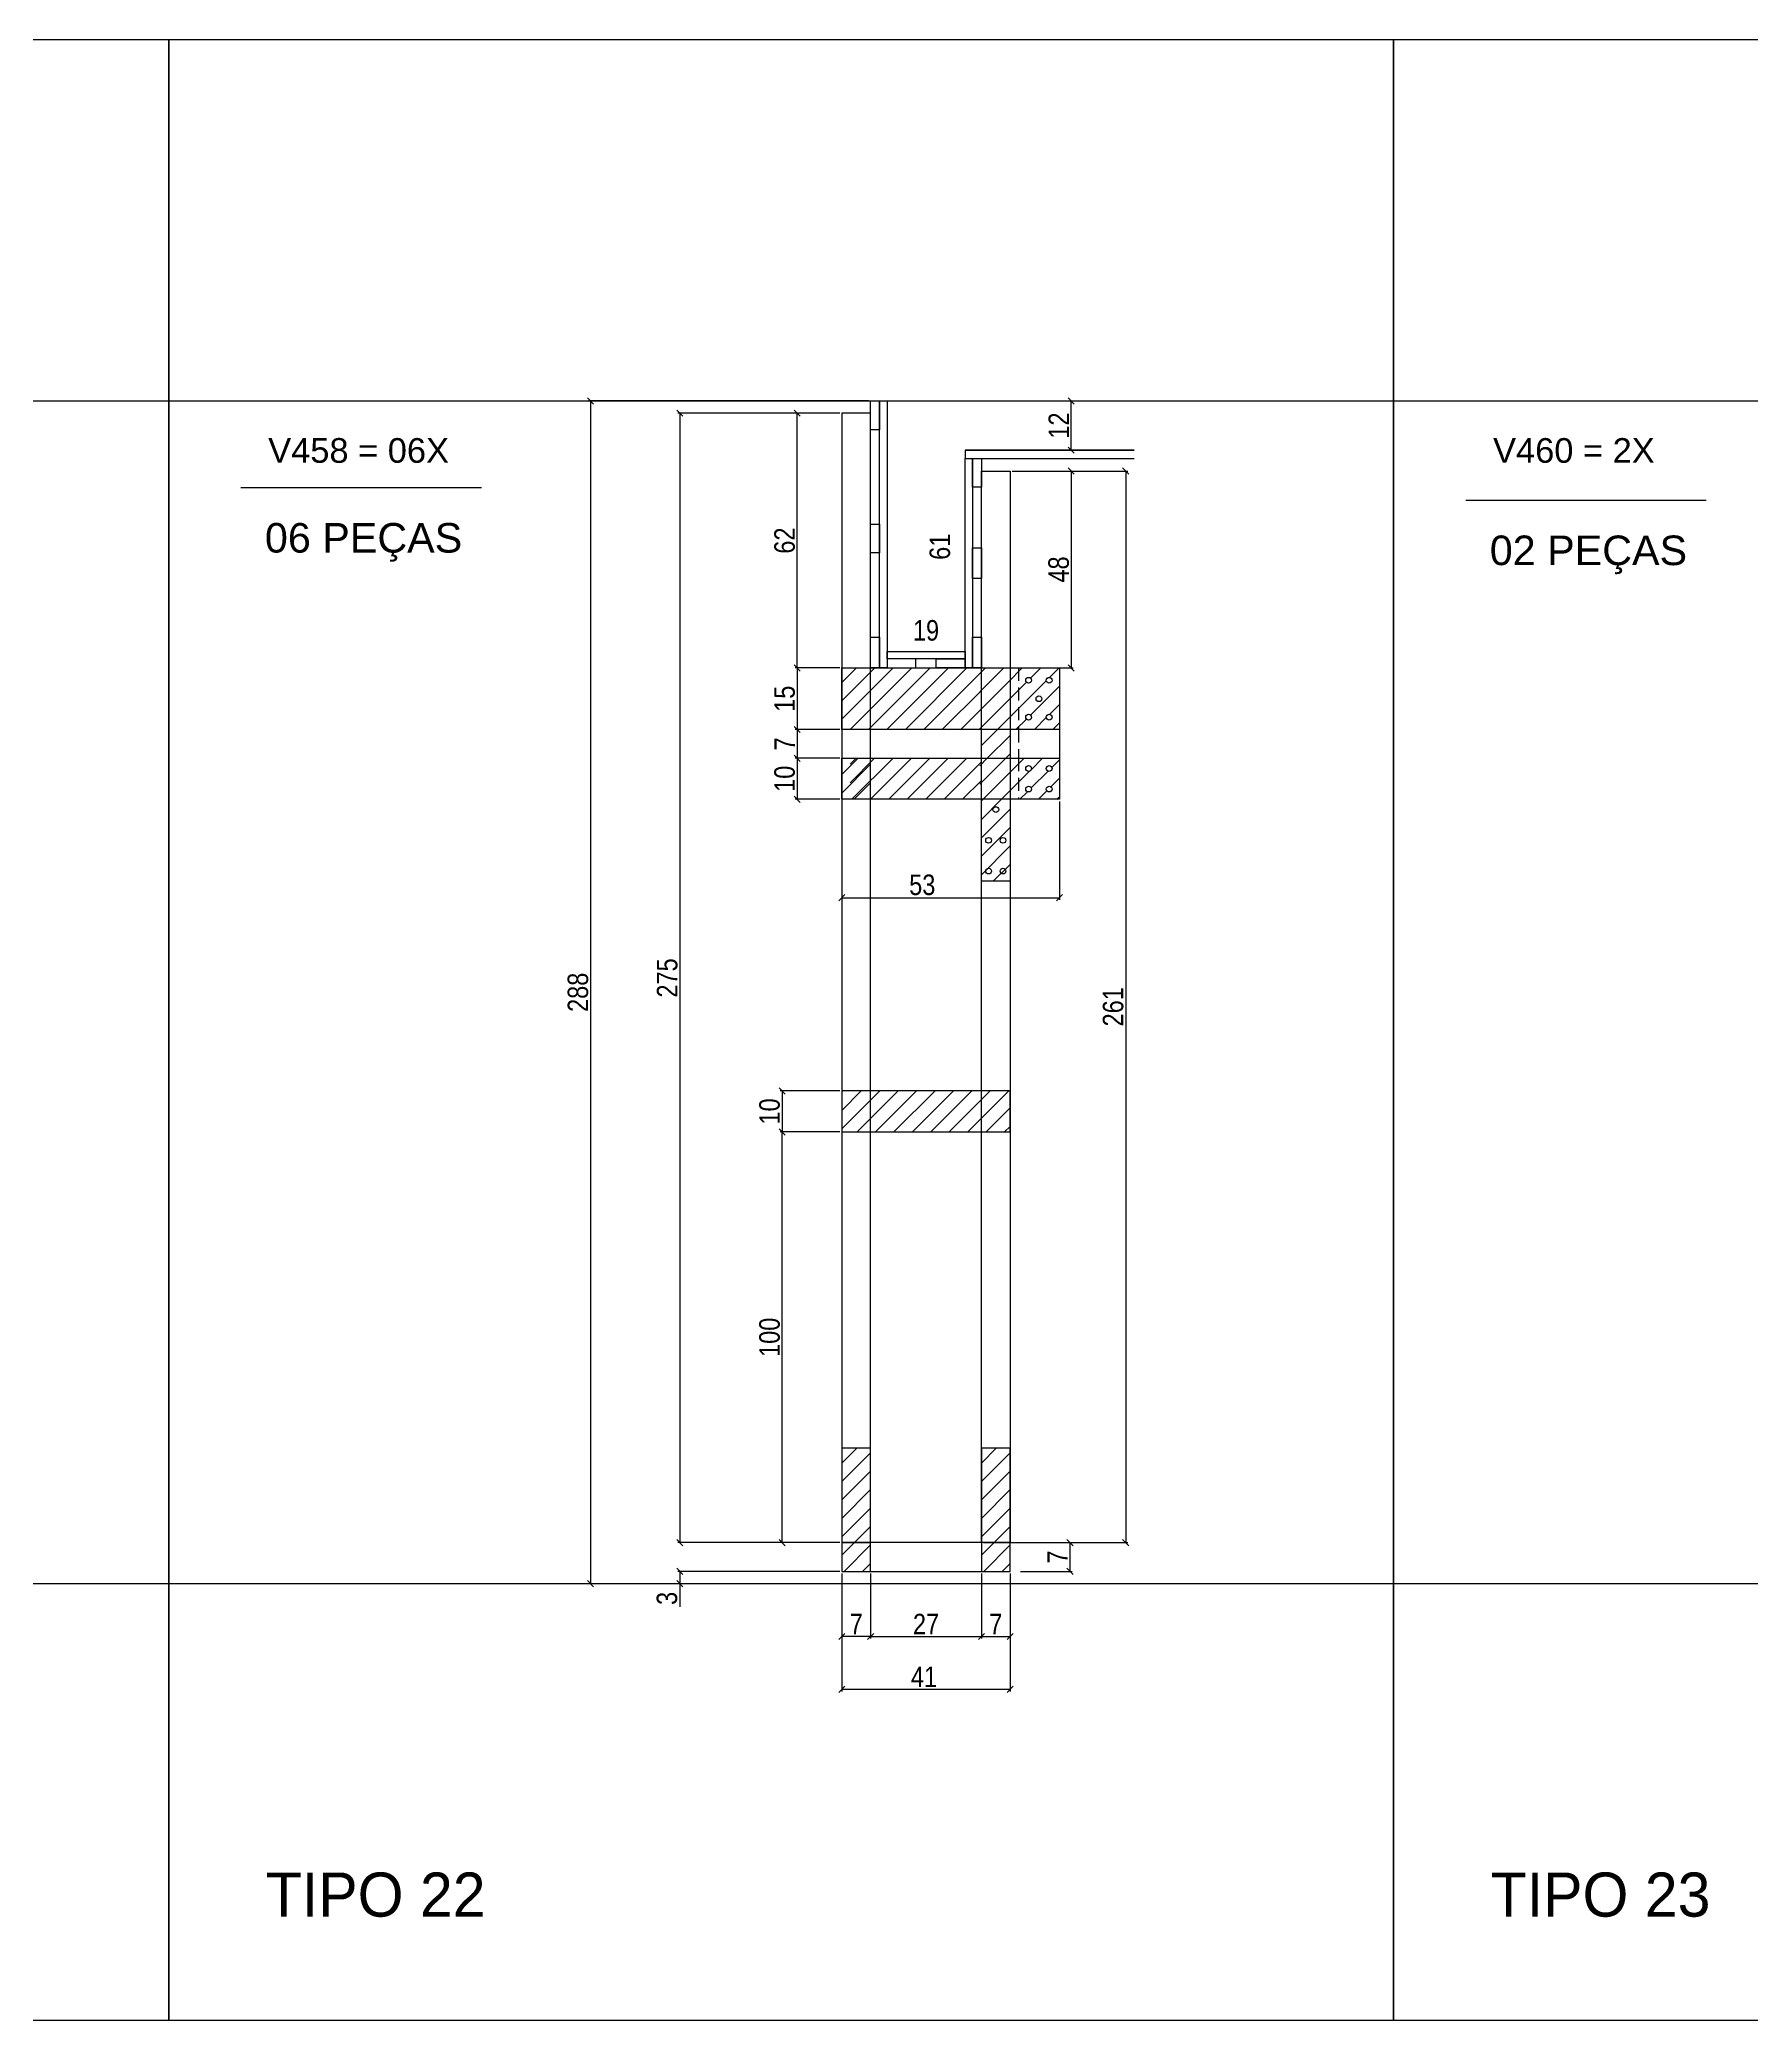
# Model space of a CAD drawing. Extents: x 17311 to 161354, y 153625 to 213544.
# Drawn here: x 20781 to 21615, y 206356 to 207320 of the extents above; entities that cross this region are included whole.
import ezdxf

# ---------------------------------------------------------------- set-up
doc = ezdxf.new("R2010")
doc.units = 0
doc.linetypes.add('DASHED2', pattern=[9.525, 6.35, -3.175])
doc.layers.get('0').update_dxf_attribs({"linetype": 'CONTINUOUS'})
doc.layers.get('DEFPOINTS').update_dxf_attribs({"linetype": 'CONTINUOUS'})
for name, color, linetype in [('8', 111, 'CONTINUOUS'), ('COTA', 241, 'CONTINUOUS'), ('detalhes', 4, 'CONTINUOUS'), ('HACHURA', 8, 'CONTINUOUS'), ('Painéis', 200, 'CONTINUOUS'), ('SARR_2.2x10', 60, 'CONTINUOUS'), ('SARR_7x7', 40, 'CONTINUOUS'), ('TIRAS REESCORAMENTO', 252, 'CONTINUOUS'), ('VIGAS', 3, 'CONTINUOUS')]:
    doc.layers.add(name, color=color, linetype=linetype)
doc.layers.add('resinado', color=7, linetype='CONTINUOUS', true_color=0xff6161)
doc.styles.add('COTA TECNICA 2X', font='techl___.ttf', dxfattribs={"height": 10})
doc.styles.add('R80-50', font='arial.ttf', dxfattribs={"height": 10})
doc.styles.add('ROMAS860', font='ROMAS860.SHX', dxfattribs={"height": 8.5})
doc.dimstyles.new('SECAO', dxfattribs={"dimscale": 0.333333, "dimtxt": 5, "dimasz": 9, "dimexe": 3, "dimexo": 3, "dimgap": 3, "dimtad": 1, "dimdec": 1, "dimlfac": 0.5, "dimzin": 12, "dimdsep": 46, "dimtxsty": 'COTA TECNICA 2X', "dimblk1": 'OBLIQUE', "dimblk2": 'OBLIQUE', "dimsah": 1, "dimcen": 0.9, "dimclrd": 4, "dimclre": 4, "dimclrt": 240, "dimadec": 1, "dimazin": 3, "dimtfac": 1, "dimtdec": 1, "dimtmove": 0, "dimatfit": 3, "dimfxl": 1, "dimtolj": 1, "dimtzin": 12, "dimarcsym": 0})
pattern_1 = [(45, (-4955.481, 9473.6196), (-4.49012806, 4.49012806), [])]

# ---------------------------------------------------------------- blocks, each defined once
blk = doc.blocks.new('_Oblique')
at = {"color": 0, "linetype": 'ByBlock', "lineweight": -2}
blk.add_line((-0.5, -0.5), (0.5, 0.5), dxfattribs=at)
blk = doc.blocks.new('*D3376')
at = {"layer": 'DEFPOINTS', "color": 0, "transparency": 16777216}
for p in [(21172.12, 207138.49), (21093.16, 206588.4), (21172.12, 206588.4)]:
    blk.add_point(p, dxfattribs=at)
at = {"layer": 'detalhes', "color": 4, "lineweight": -2, "transparency": 16777216}
for p, q in [((21171.12, 207138.49), (21092.16, 207138.49)), ((21093.16, 207138.49), (21093.16, 206588.4)), ((21171.12, 206588.4), (21092.16, 206588.4))]:
    blk.add_line(p, q, dxfattribs=at)
at = {"layer": 'detalhes', "color": 4, "lineweight": -2, "transparency": 16777216, "xscale": 3, "yscale": 3, "zscale": 3}
for p, rotation in [((21093.16, 207138.49), 90), ((21093.16, 206588.4), 270)]:
    blk.add_blockref('_Oblique', p, dxfattribs=dict(at, rotation=rotation))
at = {"layer": 'detalhes', "color": 240, "transparency": 16777216, "insert": (21087.05, 206863.44), "char_height": 10, "attachment_point": 5, "rotation": 90, "style": 'COTA TECNICA 2X'}
blk.add_mtext('\\A1;275', dxfattribs=at)
blk = doc.blocks.new('*D3377')
at = {"layer": 'DEFPOINTS', "color": 0, "transparency": 16777216}
for p in [(21172.12, 206574.4), (21254.12, 206574.4), (21254.12, 206516.94)]:
    blk.add_point(p, dxfattribs=at)
at = {"layer": 'detalhes', "color": 4, "lineweight": -2, "transparency": 16777216}
for p, q in [((21172.12, 206573.4), (21172.12, 206515.94)), ((21254.12, 206573.4), (21254.12, 206515.94)), ((21172.12, 206516.94), (21254.12, 206516.94))]:
    blk.add_line(p, q, dxfattribs=at)
at = {"layer": 'detalhes', "color": 4, "lineweight": -2, "transparency": 16777216, "xscale": 3, "yscale": 3, "zscale": 3, "rotation": 180}
blk.add_blockref('_Oblique', (21172.12, 206516.94), dxfattribs=at)
at = {"layer": 'detalhes', "color": 4, "lineweight": -2, "transparency": 16777216, "xscale": 3, "yscale": 3, "zscale": 3}
blk.add_blockref('_Oblique', (21254.12, 206516.94), dxfattribs=at)
at = {"layer": 'detalhes', "color": 240, "transparency": 16777216, "insert": (21212.12, 206523.01), "char_height": 10, "attachment_point": 5, "style": 'COTA TECNICA 2X'}
blk.add_mtext('\\A1;41', dxfattribs=at)
blk = doc.blocks.new('*D3378')
at = {"layer": 'DEFPOINTS', "color": 0, "transparency": 16777216}
for p in [(21186.12, 206574.4), (21240.12, 206574.4), (21240.12, 206542.66)]:
    blk.add_point(p, dxfattribs=at)
at = {"layer": 'detalhes', "color": 4, "lineweight": -2, "transparency": 16777216}
for p, q in [((21186.12, 206573.4), (21186.12, 206541.66)), ((21240.12, 206573.4), (21240.12, 206541.66)), ((21186.12, 206542.66), (21240.12, 206542.66))]:
    blk.add_line(p, q, dxfattribs=at)
at = {"layer": 'detalhes', "color": 4, "lineweight": -2, "transparency": 16777216, "xscale": 3, "yscale": 3, "zscale": 3, "rotation": 180}
blk.add_blockref('_Oblique', (21186.12, 206542.66), dxfattribs=at)
at = {"layer": 'detalhes', "color": 4, "lineweight": -2, "transparency": 16777216, "xscale": 3, "yscale": 3, "zscale": 3}
blk.add_blockref('_Oblique', (21240.12, 206542.66), dxfattribs=at)
at = {"layer": 'detalhes', "color": 240, "transparency": 16777216, "insert": (21213.12, 206548.73), "char_height": 10, "attachment_point": 5, "style": 'COTA TECNICA 2X'}
blk.add_mtext('\\A1;27', dxfattribs=at)
blk = doc.blocks.new('*D3379')
at = {"layer": 'DEFPOINTS', "color": 0, "transparency": 16777216}
for p in [(21240.12, 206542.66), (21254.12, 206542.66), (21254.12, 206542.66)]:
    blk.add_point(p, dxfattribs=at)
at = {"layer": 'detalhes', "color": 4, "lineweight": -2, "transparency": 16777216}
blk.add_line((21240.12, 206542.66), (21254.12, 206542.66), dxfattribs=at)
at = {"layer": 'detalhes', "color": 4, "lineweight": -2, "transparency": 16777216, "xscale": 3, "yscale": 3, "zscale": 3, "rotation": 180}
blk.add_blockref('_Oblique', (21240.12, 206542.66), dxfattribs=at)
at = {"layer": 'detalhes', "color": 4, "lineweight": -2, "transparency": 16777216, "xscale": 3, "yscale": 3, "zscale": 3}
blk.add_blockref('_Oblique', (21254.12, 206542.66), dxfattribs=at)
at = {"layer": 'detalhes', "color": 240, "transparency": 16777216, "insert": (21247.12, 206548.73), "char_height": 10, "attachment_point": 5, "style": 'COTA TECNICA 2X'}
blk.add_mtext('\\A1;7', dxfattribs=at)
blk = doc.blocks.new('*D3380')
at = {"layer": 'DEFPOINTS', "color": 0, "transparency": 16777216}
for p in [(21172.12, 206542.66), (21172.12, 206542.66), (21186.12, 206542.66)]:
    blk.add_point(p, dxfattribs=at)
at = {"layer": 'detalhes', "color": 4, "lineweight": -2, "transparency": 16777216}
blk.add_line((21186.12, 206542.66), (21172.12, 206542.66), dxfattribs=at)
at = {"layer": 'detalhes', "color": 4, "lineweight": -2, "transparency": 16777216, "xscale": 3, "yscale": 3, "zscale": 3, "rotation": 180}
blk.add_blockref('_Oblique', (21172.12, 206542.66), dxfattribs=at)
at = {"layer": 'detalhes', "color": 4, "lineweight": -2, "transparency": 16777216, "xscale": 3, "yscale": 3, "zscale": 3}
blk.add_blockref('_Oblique', (21186.12, 206542.66), dxfattribs=at)
at = {"layer": 'detalhes', "color": 240, "transparency": 16777216, "insert": (21179.12, 206548.73), "char_height": 10, "attachment_point": 5, "style": 'COTA TECNICA 2X'}
blk.add_mtext('\\A1;7', dxfattribs=at)
blk = doc.blocks.new('*D3381')
at = {"layer": 'DEFPOINTS', "color": 0, "transparency": 16777216}
for p in [(21172.12, 206808.41), (21143.02, 206788.41), (21172.12, 206788.41)]:
    blk.add_point(p, dxfattribs=at)
at = {"layer": 'detalhes', "color": 4, "lineweight": -2, "transparency": 16777216}
for p, q in [((21171.12, 206808.41), (21142.02, 206808.41)), ((21143.02, 206808.41), (21143.02, 206788.41)), ((21171.12, 206788.41), (21142.02, 206788.41))]:
    blk.add_line(p, q, dxfattribs=at)
at = {"layer": 'detalhes', "color": 4, "lineweight": -2, "transparency": 16777216, "xscale": 3, "yscale": 3, "zscale": 3}
for p, rotation in [((21143.02, 206808.41), 90), ((21143.02, 206788.41), 270)]:
    blk.add_blockref('_Oblique', p, dxfattribs=dict(at, rotation=rotation))
at = {"layer": 'detalhes', "color": 240, "transparency": 16777216, "insert": (21136.92, 206798.41), "char_height": 10, "attachment_point": 5, "rotation": 90, "style": 'COTA TECNICA 2X'}
blk.add_mtext('\\A1;10', dxfattribs=at)
blk = doc.blocks.new('*D3382')
at = {"layer": 'DEFPOINTS', "color": 0, "transparency": 16777216}
for p in [(21150.35, 207138.49), (21172.12, 207138.49), (21172.12, 207014.44)]:
    blk.add_point(p, dxfattribs=at)
at = {"layer": 'detalhes', "color": 4, "lineweight": -2, "transparency": 16777216}
for p, q in [((21171.12, 207138.49), (21149.35, 207138.49)), ((21150.35, 207014.44), (21150.35, 207138.49)), ((21171.12, 207014.44), (21149.35, 207014.44))]:
    blk.add_line(p, q, dxfattribs=at)
at = {"layer": 'detalhes', "color": 4, "lineweight": -2, "transparency": 16777216, "xscale": 3, "yscale": 3, "zscale": 3}
for p, rotation in [((21150.35, 207138.49), 90), ((21150.35, 207014.44), 270)]:
    blk.add_blockref('_Oblique', p, dxfattribs=dict(at, rotation=rotation))
at = {"layer": 'detalhes', "color": 240, "transparency": 16777216, "insert": (21144.25, 207076.46), "char_height": 10, "attachment_point": 5, "rotation": 90, "style": 'COTA TECNICA 2X'}
blk.add_mtext('\\A1;62', dxfattribs=at)
blk = doc.blocks.new('*D3383')
at = {"layer": 'DEFPOINTS', "color": 0, "transparency": 16777216}
for p in [(21254.12, 207110.36), (21254.12, 207014.44), (21283.88, 207014.44)]:
    blk.add_point(p, dxfattribs=at)
at = {"layer": 'detalhes', "color": 4, "lineweight": -2, "transparency": 16777216}
for p, q in [((21255.12, 207110.36), (21284.88, 207110.36)), ((21283.88, 207110.36), (21283.88, 207014.44)), ((21255.12, 207014.44), (21284.88, 207014.44))]:
    blk.add_line(p, q, dxfattribs=at)
at = {"layer": 'detalhes', "color": 4, "lineweight": -2, "transparency": 16777216, "xscale": 3, "yscale": 3, "zscale": 3}
for p, rotation in [((21283.88, 207110.36), 90), ((21283.88, 207014.44), 270)]:
    blk.add_blockref('_Oblique', p, dxfattribs=dict(at, rotation=rotation))
at = {"layer": 'detalhes', "color": 240, "transparency": 16777216, "insert": (21277.78, 207062.4), "char_height": 10, "attachment_point": 5, "rotation": 90, "style": 'COTA TECNICA 2X'}
blk.add_mtext('\\A1;48', dxfattribs=at)
blk = doc.blocks.new('*D3384')
at = {"layer": 'DEFPOINTS', "color": 0, "transparency": 16777216}
for p in [(21186.12, 207144.49), (21049.66, 206568.4), (21172.12, 206568.4)]:
    blk.add_point(p, dxfattribs=at)
at = {"layer": 'detalhes', "color": 4, "lineweight": -2, "transparency": 16777216}
for p, q in [((21185.12, 207144.49), (21048.66, 207144.49)), ((21049.66, 207144.49), (21049.66, 206568.4)), ((21171.12, 206568.4), (21048.66, 206568.4))]:
    blk.add_line(p, q, dxfattribs=at)
at = {"layer": 'detalhes', "color": 4, "lineweight": -2, "transparency": 16777216, "xscale": 3, "yscale": 3, "zscale": 3}
for p, rotation in [((21049.66, 207144.49), 90), ((21049.66, 206568.4), 270)]:
    blk.add_blockref('_Oblique', p, dxfattribs=dict(at, rotation=rotation))
at = {"layer": 'detalhes', "color": 240, "transparency": 16777216, "insert": (21043.56, 206856.44), "char_height": 10, "attachment_point": 5, "rotation": 90, "style": 'COTA TECNICA 2X'}
blk.add_mtext('\\A1;288', dxfattribs=at)
blk = doc.blocks.new('*D3385')
at = {"layer": 'DEFPOINTS', "color": 0, "transparency": 16777216}
for p in [(21172.12, 206574.4), (21093.16, 206568.4), (21172.12, 206568.4)]:
    blk.add_point(p, dxfattribs=at)
at = {"layer": 'detalhes', "color": 4, "lineweight": -2, "transparency": 16777216}
for p, q in [((21171.12, 206574.4), (21092.16, 206574.4)), ((21093.16, 206574.4), (21093.16, 206568.4)), ((21171.12, 206568.4), (21092.16, 206568.4)), ((21093.16, 206568.4), (21093.16, 206557.06))]:
    blk.add_line(p, q, dxfattribs=at)
at = {"layer": 'detalhes', "color": 4, "lineweight": -2, "transparency": 16777216, "xscale": 3, "yscale": 3, "zscale": 3}
for p, rotation in [((21093.16, 206574.4), 90), ((21093.16, 206568.4), 270)]:
    blk.add_blockref('_Oblique', p, dxfattribs=dict(at, rotation=rotation))
at = {"layer": 'detalhes', "color": 240, "transparency": 16777216, "insert": (21086.94, 206561.23), "char_height": 10, "attachment_point": 5, "rotation": 90, "style": 'COTA TECNICA 2X'}
blk.add_mtext('\\A1;3', dxfattribs=at)
blk = doc.blocks.new('*D3386')
at = {"layer": 'DEFPOINTS', "color": 0, "transparency": 16777216}
for p in [(21219.16, 207144.49), (21226.01, 207144.49), (21219.16, 207022.44)]:
    blk.add_point(p, dxfattribs=at)
at = {"layer": 'detalhes', "color": 240, "transparency": 16777216, "insert": (21219.91, 207073.46), "char_height": 10, "attachment_point": 5, "rotation": 90, "style": 'COTA TECNICA 2X'}
blk.add_mtext('\\A1;61', dxfattribs=at)
blk = doc.blocks.new('*D3387')
at = {"layer": 'DEFPOINTS', "color": 0, "transparency": 16777216}
for p in [(21194.12, 207026.59), (21232.12, 207026.59), (21232.12, 207026.59)]:
    blk.add_point(p, dxfattribs=at)
at = {"layer": 'detalhes', "color": 240, "transparency": 16777216, "insert": (21213.12, 207032.68), "char_height": 10, "attachment_point": 5, "style": 'COTA TECNICA 2X'}
blk.add_mtext('\\A1;19', dxfattribs=at)
blk = doc.blocks.new('*D3388')
at = {"layer": 'DEFPOINTS', "color": 0, "transparency": 16777216}
for p in [(21143.02, 206788.41), (21172.12, 206788.41), (21171.12, 206588.4)]:
    blk.add_point(p, dxfattribs=at)
at = {"layer": 'detalhes', "color": 4, "lineweight": -2, "transparency": 16777216}
for p, q in [((21171.12, 206788.41), (21142.02, 206788.41)), ((21143.02, 206588.4), (21143.02, 206788.41)), ((21170.12, 206588.4), (21142.02, 206588.4))]:
    blk.add_line(p, q, dxfattribs=at)
at = {"layer": 'detalhes', "color": 4, "lineweight": -2, "transparency": 16777216, "xscale": 3, "yscale": 3, "zscale": 3}
for p, rotation in [((21143.02, 206788.41), 90), ((21143.02, 206588.4), 270)]:
    blk.add_blockref('_Oblique', p, dxfattribs=dict(at, rotation=rotation))
at = {"layer": 'detalhes', "color": 240, "transparency": 16777216, "insert": (21136.92, 206688.4), "char_height": 10, "attachment_point": 5, "rotation": 90, "style": 'COTA TECNICA 2X'}
blk.add_mtext('\\A1;100', dxfattribs=at)
blk = doc.blocks.new('*D3389')
at = {"layer": 'DEFPOINTS', "color": 0, "transparency": 16777216}
for p in [(21172.12, 206974.44), (21278.12, 206950.44), (21278.12, 206902.52)]:
    blk.add_point(p, dxfattribs=at)
at = {"layer": 'detalhes', "color": 4, "lineweight": -2, "transparency": 16777216}
for p, q in [((21172.12, 206973.44), (21172.12, 206901.52)), ((21278.12, 206949.44), (21278.12, 206901.52)), ((21172.12, 206902.52), (21278.12, 206902.52))]:
    blk.add_line(p, q, dxfattribs=at)
at = {"layer": 'detalhes', "color": 4, "lineweight": -2, "transparency": 16777216, "xscale": 3, "yscale": 3, "zscale": 3, "rotation": 180}
blk.add_blockref('_Oblique', (21172.12, 206902.52), dxfattribs=at)
at = {"layer": 'detalhes', "color": 4, "lineweight": -2, "transparency": 16777216, "xscale": 3, "yscale": 3, "zscale": 3}
blk.add_blockref('_Oblique', (21278.12, 206902.52), dxfattribs=at)
at = {"layer": 'detalhes', "color": 240, "transparency": 16777216, "insert": (21211.3, 206908.74), "char_height": 10, "attachment_point": 5, "style": 'COTA TECNICA 2X'}
blk.add_mtext('\\A1;53', dxfattribs=at)
blk = doc.blocks.new('*D3390')
at = {"layer": 'DEFPOINTS', "color": 0, "transparency": 16777216}
for p in [(21280.72, 207144.49), (21283.88, 207144.49), (21280.72, 207120.49)]:
    blk.add_point(p, dxfattribs=at)
at = {"layer": 'detalhes', "color": 4, "lineweight": -2, "transparency": 16777216}
for p, q in [((21281.72, 207144.49), (21284.88, 207144.49)), ((21283.88, 207120.49), (21283.88, 207144.49)), ((21281.72, 207120.49), (21284.88, 207120.49))]:
    blk.add_line(p, q, dxfattribs=at)
at = {"layer": 'detalhes', "color": 4, "lineweight": -2, "transparency": 16777216, "xscale": 3, "yscale": 3, "zscale": 3}
for p, rotation in [((21283.88, 207144.49), 90), ((21283.88, 207120.49), 270)]:
    blk.add_blockref('_Oblique', p, dxfattribs=dict(at, rotation=rotation))
at = {"layer": 'detalhes', "color": 240, "transparency": 16777216, "insert": (21277.82, 207132.49), "char_height": 10, "attachment_point": 5, "rotation": 90, "style": 'COTA TECNICA 2X'}
blk.add_mtext('\\A1;12', dxfattribs=at)
blk = doc.blocks.new('*D3391')
at = {"layer": 'DEFPOINTS', "color": 0, "transparency": 16777216}
for p in [(21255.12, 207110.36), (21255.12, 206588.4), (21310.42, 206588.4)]:
    blk.add_point(p, dxfattribs=at)
at = {"layer": 'detalhes', "color": 4, "lineweight": -2, "transparency": 16777216}
for p, q in [((21256.12, 207110.36), (21311.42, 207110.36)), ((21310.42, 207110.36), (21310.42, 206588.4)), ((21256.12, 206588.4), (21311.42, 206588.4))]:
    blk.add_line(p, q, dxfattribs=at)
at = {"layer": 'detalhes', "color": 4, "lineweight": -2, "transparency": 16777216, "xscale": 3, "yscale": 3, "zscale": 3}
for p, rotation in [((21310.42, 207110.36), 90), ((21310.42, 206588.4), 270)]:
    blk.add_blockref('_Oblique', p, dxfattribs=dict(at, rotation=rotation))
at = {"layer": 'detalhes', "color": 240, "transparency": 16777216, "insert": (21304.32, 206849.38), "char_height": 10, "attachment_point": 5, "rotation": 90, "style": 'COTA TECNICA 2X'}
blk.add_mtext('\\A1;261', dxfattribs=at)
blk = doc.blocks.new('*D3392')
at = {"layer": 'DEFPOINTS', "color": 0, "transparency": 16777216}
for p in [(21240.12, 206588.4), (21258.18, 206574.4), (21283.27, 206574.4)]:
    blk.add_point(p, dxfattribs=at)
at = {"layer": 'detalhes', "color": 4, "lineweight": -2, "transparency": 16777216}
for p, q in [((21241.12, 206588.4), (21284.27, 206588.4)), ((21283.27, 206588.4), (21283.27, 206574.4)), ((21259.18, 206574.4), (21284.27, 206574.4))]:
    blk.add_line(p, q, dxfattribs=at)
at = {"layer": 'detalhes', "color": 4, "lineweight": -2, "transparency": 16777216, "xscale": 3, "yscale": 3, "zscale": 3}
for p, rotation in [((21283.27, 206588.4), 90), ((21283.27, 206574.4), 270)]:
    blk.add_blockref('_Oblique', p, dxfattribs=dict(at, rotation=rotation))
at = {"layer": 'detalhes', "color": 240, "transparency": 16777216, "insert": (21277.2, 206581.4), "char_height": 10, "attachment_point": 5, "rotation": 90, "style": 'COTA TECNICA 2X'}
blk.add_mtext('\\A1;7', dxfattribs=at)
blk = doc.blocks.new('*D3373')
at = {"layer": 'DEFPOINTS', "color": 0, "transparency": 16777216}
for p in [(21172.12, 207014.44), (21150.35, 206984.44), (21172.12, 206984.44)]:
    blk.add_point(p, dxfattribs=at)
at = {"layer": 'detalhes', "color": 4, "lineweight": -2, "transparency": 16777216}
for p, q in [((21171.12, 207014.44), (21149.35, 207014.44)), ((21150.35, 207014.44), (21150.35, 206984.44)), ((21171.12, 206984.44), (21149.35, 206984.44))]:
    blk.add_line(p, q, dxfattribs=at)
at = {"layer": 'detalhes', "color": 4, "lineweight": -2, "transparency": 16777216, "xscale": 3, "yscale": 3, "zscale": 3}
for p, rotation in [((21150.35, 207014.44), 90), ((21150.35, 206984.44), 270)]:
    blk.add_blockref('_Oblique', p, dxfattribs=dict(at, rotation=rotation))
at = {"layer": 'detalhes', "color": 240, "transparency": 16777216, "insert": (21144.24, 206999.44), "char_height": 10, "attachment_point": 5, "rotation": 90, "style": 'COTA TECNICA 2X'}
blk.add_mtext('\\A1;15', dxfattribs=at)
blk = doc.blocks.new('*D3374')
at = {"layer": 'DEFPOINTS', "color": 0, "transparency": 16777216}
for p in [(21172.12, 206970.44), (21150.35, 206950.44), (21172.12, 206950.44)]:
    blk.add_point(p, dxfattribs=at)
at = {"layer": 'detalhes', "color": 4, "lineweight": -2, "transparency": 16777216}
for p, q in [((21171.12, 206970.44), (21149.35, 206970.44)), ((21150.35, 206970.44), (21150.35, 206950.44)), ((21171.12, 206950.44), (21149.35, 206950.44))]:
    blk.add_line(p, q, dxfattribs=at)
at = {"layer": 'detalhes', "color": 4, "lineweight": -2, "transparency": 16777216, "xscale": 3, "yscale": 3, "zscale": 3}
for p, rotation in [((21150.35, 206970.44), 90), ((21150.35, 206950.44), 270)]:
    blk.add_blockref('_Oblique', p, dxfattribs=dict(at, rotation=rotation))
at = {"layer": 'detalhes', "color": 240, "transparency": 16777216, "insert": (21144.25, 206960.44), "char_height": 10, "attachment_point": 5, "rotation": 90, "style": 'COTA TECNICA 2X'}
blk.add_mtext('\\A1;10', dxfattribs=at)
blk = doc.blocks.new('*D3375')
at = {"layer": 'DEFPOINTS', "color": 0, "transparency": 16777216}
for p in [(21172.12, 206984.44), (21150.35, 206970.44), (21172.12, 206970.44)]:
    blk.add_point(p, dxfattribs=at)
at = {"layer": 'detalhes', "color": 4, "lineweight": -2, "transparency": 16777216}
for p, q in [((21171.12, 206984.44), (21149.35, 206984.44)), ((21150.35, 206984.44), (21150.35, 206970.44)), ((21171.12, 206970.44), (21149.35, 206970.44))]:
    blk.add_line(p, q, dxfattribs=at)
at = {"layer": 'detalhes', "color": 4, "lineweight": -2, "transparency": 16777216, "xscale": 3, "yscale": 3, "zscale": 3}
for p, rotation in [((21150.35, 206984.44), 90), ((21150.35, 206970.44), 270)]:
    blk.add_blockref('_Oblique', p, dxfattribs=dict(at, rotation=rotation))
at = {"layer": 'detalhes', "color": 240, "transparency": 16777216, "insert": (21144.28, 206977.44), "char_height": 10, "attachment_point": 5, "rotation": 90, "style": 'COTA TECNICA 2X'}
blk.add_mtext('\\A1;7', dxfattribs=at)

msp = doc.modelspace()

# ---------------------------------------------------------------- hatches: boundary and pattern name
at = {"layer": 'COTA'}
h = msp.add_hatch(dxfattribs=at)
h.set_pattern_fill('ANSI31', color=256, scale=2, style=0)
h.set_pattern_definition(pattern_1)
h.paths.add_polyline_path([(21240.12, 207014.44), (21172.12, 207014.44), (21172.12, 206984.44), (21240.12, 206984.44)])
h = msp.add_hatch(dxfattribs=at)
h.set_pattern_fill('ANSI31', color=256, scale=2, style=0)
h.set_pattern_definition(pattern_1)
h.paths.add_polyline_path([(21253.32, 207014.44), (21239.32, 207014.44), (21239.32, 206984.44), (21253.32, 206984.44)])
h = msp.add_hatch(dxfattribs=at)
h.set_pattern_fill('ANSI31', color=256, scale=2, style=0)
h.set_pattern_definition(pattern_1)
h.paths.add_polyline_path([(21278.12, 207014.44), (21253.32, 207014.44), (21253.32, 206984.44), (21278.12, 206984.44)])
h.paths.add_polyline_path([(21264.52, 206990.44, -1), (21261.72, 206990.44, -1)], flags=16)
h.paths.add_polyline_path([(21266.72, 206999.44, -1), (21269.52, 206999.44, -1)], flags=16)
h.paths.add_polyline_path([(21261.72, 207008.44, -1), (21264.52, 207008.44, -1)], flags=16)
h.paths.add_polyline_path([(21274.52, 206990.44, -1), (21271.72, 206990.44, -1)], flags=16)
h.paths.add_polyline_path([(21271.72, 207008.44, -1), (21274.52, 207008.44, -1)], flags=16)
h = msp.add_hatch(dxfattribs=at)
h.set_pattern_fill('ANSI31', color=256, scale=2, style=0)
h.set_pattern_definition(pattern_1)
h.paths.add_polyline_path([(21240.12, 206984.44), (21240.12, 206970.44), (21254.12, 206970.44), (21254.12, 206984.44)])
h = msp.add_hatch(dxfattribs=at)
h.set_pattern_fill('ANSI31', color=256, scale=2, style=0)
h.set_pattern_definition(pattern_1)
h.paths.add_polyline_path([(21186.12, 206970.44), (21172.12, 206970.44), (21172.12, 206950.44), (21186.12, 206950.44)])
h = msp.add_hatch(dxfattribs=at)
h.set_pattern_fill('ANSI31', color=256, scale=2, style=0)
h.set_pattern_definition([(45, (-4965.481, 9473.6196), (-4.49012806, 4.49012806), [])])
h.paths.add_polyline_path([(21240.12, 206970.44), (21176.12, 206970.44), (21176.12, 206950.44), (21240.12, 206950.44)])
h = msp.add_hatch(dxfattribs=at)
h.set_pattern_fill('ANSI31', color=256, scale=2, style=0)
h.set_pattern_definition(pattern_1)
h.paths.add_polyline_path([(21253.32, 206970.44), (21239.32, 206970.44), (21239.32, 206950.44), (21253.32, 206950.44)])
h = msp.add_hatch(dxfattribs=at)
h.set_pattern_fill('ANSI31', color=256, scale=2, style=0)
h.set_pattern_definition(pattern_1)
h.paths.add_polyline_path([(21278.12, 206970.44), (21253.32, 206970.44), (21253.32, 206950.44), (21278.12, 206950.44)])
h.paths.add_polyline_path([(21261.72, 206965.44, -1), (21264.52, 206965.44, -1)], flags=16)
h.paths.add_polyline_path([(21264.52, 206955.44, -1), (21261.72, 206955.44, -1)], flags=16)
h.paths.add_polyline_path([(21271.72, 206965.44, -1), (21274.52, 206965.44, -1)], flags=16)
h.paths.add_polyline_path([(21274.52, 206955.44, -1), (21271.72, 206955.44, -1)], flags=16)
h = msp.add_hatch(dxfattribs=at)
h.set_pattern_fill('ANSI31', color=256, scale=2, style=0)
h.set_pattern_definition(pattern_1)
h.paths.add_polyline_path([(21240.12, 206910.5), (21254.12, 206910.5), (21254.12, 206950.44), (21240.12, 206950.44)])
h = msp.add_hatch(dxfattribs=at)
h.set_pattern_fill('ANSI31', color=256, scale=2, style=0)
h.set_pattern_definition([(45, (-4965.481, 9515.6196), (-4.49012806, 4.49012806), [])])
h.paths.add_polyline_path([(21254.12, 206808.41), (21172.12, 206808.41), (21172.12, 206788.41), (21254.12, 206788.41)])
h = msp.add_hatch(dxfattribs=at)
h.set_pattern_fill('ANSI31', color=256, scale=2, style=0)
h.set_pattern_definition([(45, (1327.9043, 200765.2046), (-4.490128, 4.490128), [])])
h.paths.add_polyline_path([(21172.12, 206574.4), (21186.12, 206574.4), (21186.12, 206634.4), (21172.12, 206634.4)])
h = msp.add_hatch(dxfattribs=at)
h.set_pattern_fill('ANSI31', color=256, scale=2, style=0)
h.set_pattern_definition([(45, (1395.9043, 200765.2046), (-4.490128, 4.490128), [])])
h.paths.add_polyline_path([(21240.12, 206574.4), (21254.12, 206574.4), (21254.12, 206634.4), (21240.12, 206634.4)])

# ---------------------------------------------------------------- linework, layer by layer
at = {"linetype": 'Continuous'}
msp.add_line((21278.12, 206984.44), (21278.12, 206970.44), dxfattribs=at)
msp.add_line((21254.12, 206910.5), (21240.12, 206910.5))
msp.add_lwpolyline([(21194.12, 206574.4), (21254.12, 206574.4), (21254.12, 206588.4), (21172.12, 206588.4), (21172.12, 206574.4), (21194.12, 206574.4)], dxfattribs=at)
for centre in [(21263.12, 207008.44), (21273.12, 207008.44), (21268.12, 206999.44), (21263.12, 206990.44), (21273.12, 206990.44), (21263.12, 206965.44), (21273.12, 206965.44), (21263.12, 206955.44), (21273.12, 206955.44), (21247.12, 206945.44), (21243.62, 206930.47), (21250.62, 206930.47), (21243.62, 206915.5), (21250.62, 206915.5)]:
    msp.add_circle(centre, 1.4)
at = {"layer": '8', "color": 5, "linetype": 'Continuous'}
msp.add_lwpolyline([(22037.78, 206355.69), (21440.97, 206355.69), (21440.97, 207320.48), (22037.78, 207320.48)], close=True, dxfattribs=at)
at = {"layer": 'COTA', "linetype": 'DASHED2'}
for p, q in [((21258.12, 207014.44), (21258.12, 206984.44)), ((21258.12, 206984.44), (21258.12, 206970.44)), ((21258.12, 206970.44), (21258.12, 206950.44))]:
    msp.add_line(p, q, dxfattribs=at)
at = {"layer": 'HACHURA', "color": 7}
for p, q in [((20879.31, 207102.31), (20996.46, 207102.31)), ((21476.12, 207096.21), (21593.27, 207096.21))]:
    msp.add_line(p, q, dxfattribs=at)
at = {"layer": 'Painéis'}
msp.add_lwpolyline([(21172.12, 206788.41), (21254.12, 206788.41), (21254.12, 206808.41), (21172.12, 206808.41), (21172.12, 206788.41)], dxfattribs=at)
for points in [[(21172.12, 206574.4), (21186.12, 206574.4), (21186.12, 206634.4), (21172.12, 206634.4)], [(21240.12, 206574.4), (21254.12, 206574.4), (21254.12, 206634.4), (21240.12, 206634.4)]]:
    msp.add_lwpolyline(points, close=True, dxfattribs=at)
at = {"layer": 'resinado'}
msp.add_line((21232.12, 207120.49), (21314.6, 207120.49), dxfattribs=at)
at = {"layer": 'SARR_2.2x10', "linetype": 'Continuous'}
for points in [[(21278.12, 206984.44), (21172.12, 206984.44), (21172.12, 207014.44), (21278.12, 207014.44)], [(21278.12, 206950.44), (21172.12, 206950.44), (21172.12, 206970.44), (21278.12, 206970.44)]]:
    msp.add_lwpolyline(points, close=True, dxfattribs=at)
at = {"layer": 'SARR_7x7', "linetype": 'Continuous'}
for points in [[(21172.12, 206588.4), (21186.12, 206588.4), (21186.12, 207138.49), (21172.12, 207138.49)], [(21254.12, 206588.4), (21240.12, 206588.4), (21240.12, 207110.36), (21254.12, 207110.36)]]:
    msp.add_lwpolyline(points, close=True, dxfattribs=at)
at = {"layer": 'TIRAS REESCORAMENTO', "linetype": 'ByBlock'}
for p, q in [((22634.59, 207144.4), (17860.1, 207144.4)), ((21194.12, 207144.49), (21315.09, 207144.49)), ((21232.12, 207116.49), (21314.6, 207116.49)), ((22634.59, 206568.4), (17860.1, 206568.4))]:
    msp.add_line(p, q, dxfattribs=at)
for points in [[(21186.12, 207144.49), (21190.52, 207144.49), (21190.52, 207130.49), (21186.12, 207130.49)], [(21235.72, 207116.49), (21240.12, 207116.49), (21240.12, 207102.49), (21235.72, 207102.49)], [(21186.12, 207084.46), (21190.52, 207084.46), (21190.52, 207070.46), (21186.12, 207070.46)], [(21235.72, 207072.96), (21240.12, 207072.96), (21240.12, 207057.96), (21235.72, 207057.96)], [(21186.12, 207029.44), (21190.52, 207029.44), (21190.52, 207014.44), (21186.12, 207014.44)], [(21235.72, 207029.44), (21240.12, 207029.44), (21240.12, 207014.44), (21235.72, 207014.44)], [(21232.12, 207018.84), (21194.12, 207018.84), (21194.12, 207022.44), (21232.12, 207022.44)], [(21208.12, 207014.44), (21208.12, 207018.84), (21194.12, 207018.84), (21194.12, 207014.44)], [(21218.09, 207014.44), (21218.09, 207018.84), (21232.12, 207018.84), (21232.12, 207014.44)]]:
    msp.add_lwpolyline(points, close=True, dxfattribs=at)
for points in [[(21194.12, 207014.44), (21190.52, 207014.44), (21190.52, 207144.49), (21194.12, 207144.49), (21194.12, 207014.44)], [(21314.6, 207120.49), (21232.12, 207120.49), (21232.12, 207116.49), (21314.6, 207116.49)], [(21235.72, 207014.44), (21232.12, 207014.44), (21232.12, 207116.49), (21235.72, 207116.49), (21235.72, 207014.44)]]:
    msp.add_lwpolyline(points, dxfattribs=at)
at = {"layer": 'VIGAS', "color": 5}
for points in [[(20844.16, 206355.69), (20247.34, 206355.69), (20247.34, 207320.48), (20844.16, 207320.48)], [(21440.97, 206355.69), (20844.16, 206355.69), (20844.16, 207320.48), (21440.97, 207320.48)]]:
    msp.add_lwpolyline(points, close=True, dxfattribs=at)

# ---------------------------------------------------------------- texts
at = {"linetype": 'Continuous', "style": 'ROMAS860'}
for s, p in [('TIPO 22', (20891.44, 206406.21)), ('TIPO 23', (21488.25, 206406.21))]:
    msp.add_text(s, height=21.505, dxfattribs=at).set_placement(p)
at = {"layer": 'VIGAS', "color": 7, "attachment_point": 1, "style": 'R80-50'}
for s, width, insert, char_height in [('V458 = 06X', 124.324, (20892.61, 207126.37), 12), ('V460 = 2X', 124.324, (21489.42, 207126.37), 12), ('06 PEÇAS', 162.221, (20890.99, 207085.02), 14.4), ('02 PEÇAS', 162.221, (21487.8, 207078.92), 14.4)]:
    msp.add_mtext_dynamic_manual_height_columns(s, width=width, gutter_width=50, heights=[0], dxfattribs=dict(at, insert=insert, char_height=char_height))

# ---------------------------------------------------------------- dimensions: what is measured, and where the dimension line sits
at = {"layer": 'detalhes', "color": 3}
for base, p1, p2, picture, middle in [((21049.66, 206568.4), (21186.12, 207144.49), (21172.12, 206568.4), '*D3384', (21043.56, 206856.44)), ((21093.16, 206588.4), (21172.12, 207138.49), (21172.12, 206588.4), '*D3376', (21087.05, 206863.44)), ((21150.35, 207138.49), (21172.12, 207014.44), (21172.12, 207138.49), '*D3382', (21144.25, 207076.46)), ((21283.88, 207144.49), (21280.72, 207120.49), (21280.72, 207144.49), '*D3390', (21277.82, 207132.49)), ((21283.88, 207014.44), (21254.12, 207110.36), (21254.12, 207014.44), '*D3383', (21277.78, 207062.4)), ((21310.42, 206588.4), (21255.12, 207110.36), (21255.12, 206588.4), '*D3391', (21304.32, 206849.38)), ((21150.35, 206984.44), (21172.12, 207014.44), (21172.12, 206984.44), '*D3373', (21144.24, 206999.44)), ((21150.35, 206970.44), (21172.12, 206984.44), (21172.12, 206970.44), '*D3375', (21144.28, 206977.44)), ((21150.35, 206950.44), (21172.12, 206970.44), (21172.12, 206950.44), '*D3374', (21144.25, 206960.44)), ((21143.02, 206788.41), (21172.12, 206808.41), (21172.12, 206788.41), '*D3381', (21136.92, 206798.41)), ((21143.02, 206788.41), (21171.12, 206588.4), (21172.12, 206788.41), '*D3388', (21136.92, 206688.4)), ((21283.27, 206574.4), (21240.12, 206588.4), (21258.18, 206574.4), '*D3392', (21277.2, 206581.4)), ((21093.16, 206568.4), (21172.12, 206574.4), (21172.12, 206568.4), '*D3385', (21086.94, 206561.23))]:
    dim = msp.add_linear_dim(base=base, p1=p1, p2=p2, angle=90, dimstyle='SECAO', dxfattribs=at)
    dim.commit()
    dim.dimension.update_dxf_attribs({"geometry": picture, "text_midpoint": middle})
dim = msp.add_linear_dim(base=(21226.01, 207144.49), p1=(21219.16, 207022.44), p2=(21219.16, 207144.49), angle=90, dimstyle='SECAO', override={"dimse1": 1, "dimse2": 1, "dimsd1": 1, "dimsd2": 1}, dxfattribs=at)
dim.commit()
dim.dimension.update_dxf_attribs({"geometry": '*D3386', "text_midpoint": (21226.01, 207073.46), "dimtype": 160})
dim = msp.add_linear_dim(base=(21232.12, 207026.59), p1=(21194.12, 207026.59), p2=(21232.12, 207026.59), dimstyle='SECAO', override={"dimse1": 1, "dimse2": 1, "dimsd1": 1, "dimsd2": 1}, dxfattribs=at)
dim.commit()
dim.dimension.update_dxf_attribs({"geometry": '*D3387', "text_midpoint": (21213.12, 207032.68)})
for base, p1, p2, picture, middle in [((21278.12, 206902.52), (21172.12, 206974.44), (21278.12, 206950.44), '*D3389', (21211.3, 206902.52)), ((21254.12, 206516.94), (21172.12, 206574.4), (21254.12, 206574.4), '*D3377', (21212.12, 206516.94)), ((21240.12, 206542.66), (21186.12, 206574.4), (21240.12, 206574.4), '*D3378', (21213.12, 206542.66)), ((21254.12, 206542.66), (21240.12, 206542.66), (21254.12, 206542.66), '*D3379', (21247.12, 206542.66))]:
    dim = msp.add_linear_dim(base=base, p1=p1, p2=p2, dimstyle='SECAO', dxfattribs=at)
    dim.commit()
    dim.dimension.update_dxf_attribs({"geometry": picture, "text_midpoint": middle, "dimtype": 160})
dim = msp.add_linear_dim(base=(21172.12, 206542.66), p1=(21186.12, 206542.66), p2=(21172.12, 206542.66), dimstyle='SECAO', dxfattribs=at)
dim.commit()
dim.dimension.update_dxf_attribs({"geometry": '*D3380', "text_midpoint": (21179.12, 206548.73)})

doc.saveas('drawing.dxf')
